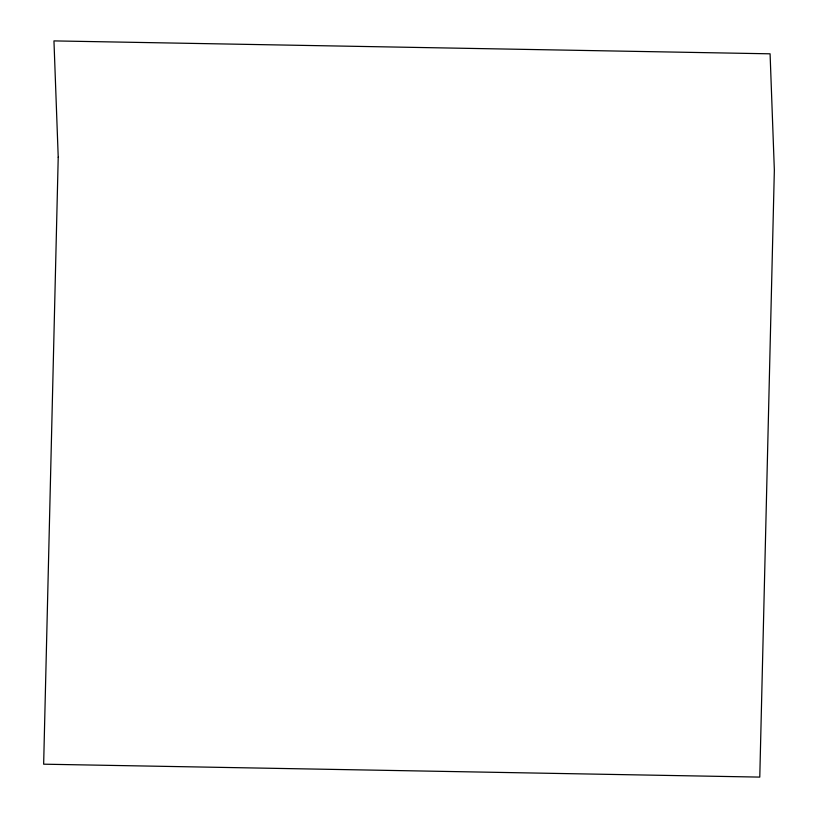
<?xml version="1.0" encoding="UTF-8"?>
<svg xmlns="http://www.w3.org/2000/svg" width="818" height="818" viewBox="0 0 818 818"><rect width="100%" height="100%" fill="white"/><g stroke="black" fill="none" stroke-linecap="round" stroke-linejoin="round"><path stroke-width="1.23" d="M58.221 157.23L43.651 764.186L759.779 777.1L774.349 170.144L770.086 53.814L53.957 40.9L58.221 157.23"/></g></svg>
